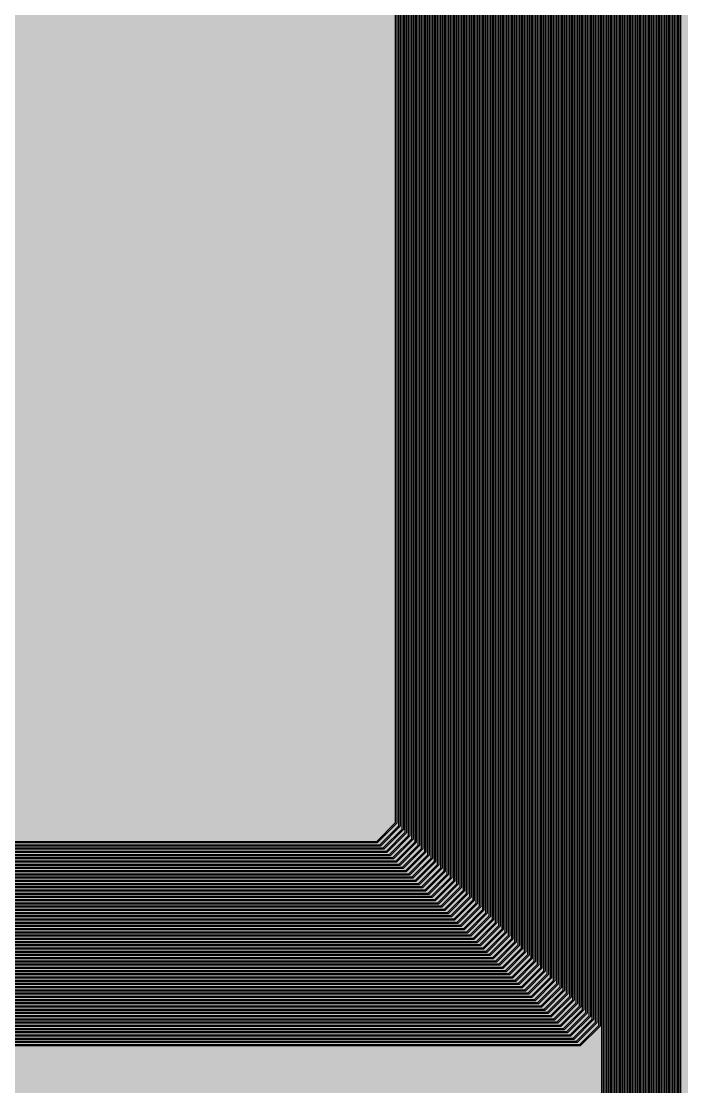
# Model space of a CAD drawing. Header units: metres. Extents: x -7220 to 10980, y -29667 to 1833.
# Drawn here: x 341 to 1366, y -22472 to -20819 of the extents above; entities that cross this region are included whole.
import ezdxf

# ---------------------------------------------------------------- set-up
doc = ezdxf.new("R2010")
doc.units = ezdxf.units.M
doc.layers.add('Metal1', color=4, linetype='CONTINUOUS')
doc.layers.add('Polyimide', color=7, linetype='CONTINUOUS')

msp = doc.modelspace()

# ---------------------------------------------------------------- hatches: boundary and pattern name
at = {"layer": 'Polyimide'}
msp.add_hatch(color=7, dxfattribs=at).paths.add_polyline_path([(4099.4, -13861.6), (4142.6, -14152.8), (4214.2, -14438.4), (4313.4, -14715.5), (4439.2, -14981.7), (4590.6, -15234.2), (4766, -15470.7), (4963.7, -15688.8), (5181.8, -15886.5), (5418.3, -16061.9), (5670.8, -16213.3), (5936.9, -16339.1), (6214.1, -16438.3), (6499.7, -16509.9), (6790.9, -16553.1), (7085, -16567.5), (9980.4, -16567.5), (10058.8, -16571.4), (10136.4, -16582.9), (10212.6, -16601.9), (10286.5, -16628.4), (10357.5, -16662), (10424.8, -16702.3), (10487.9, -16749.1), (10546.1, -16801.8), (10598.8, -16860), (10645.6, -16923), (10685.9, -16990.4), (10719.5, -17061.4), (10745.9, -17135.3), (10765, -17211.4), (10776.5, -17289.1), (10780.4, -17367.5), (10780.4, -21957.3), (10741.6, -22012.9), (10706, -22070.6), (10673.6, -22130.1), (10644.5, -22191.4), (10618.9, -22254.2), (10596.8, -22318.2), (10578.3, -22383.5), (10563.4, -22449.6), (10552.2, -22516.5), (10544.7, -22583.8), (10541, -22651.5), (10541, -22719.3), (10544.7, -22787), (10552.2, -22854.4), (10563.4, -22921.2), (10578.3, -22987.4), (10596.8, -23052.6), (10618.9, -23116.7), (10644.5, -23179.5), (10673.6, -23240.7), (10706, -23300.3), (10741.6, -23357.9), (10780.4, -23413.5), (10780.4, -28667.5), (10776.5, -28745.9), (10765, -28823.6), (10745.9, -28899.7), (10719.5, -28973.6), (10685.9, -29044.6), (10645.6, -29112), (10598.8, -29175), (10546.1, -29233.2), (10487.9, -29285.9), (10424.8, -29332.7), (10357.5, -29373), (10286.5, -29406.6), (10212.6, -29433.1), (10136.4, -29452.1), (10058.8, -29463.6), (9980.4, -29467.5), (-6219.6, -29467.5), (-6298, -29463.6), (-6375.7, -29452.1), (-6451.9, -29433.1), (-6525.8, -29406.6), (-6596.7, -29373), (-6664.1, -29332.7), (-6727.1, -29285.9), (-6785.3, -29233.2), (-6838, -29175), (-6884.8, -29112), (-6925.2, -29044.6), (-6958.7, -28973.6), (-6985.2, -28899.7), (-7004.3, -28823.6), (-7015.8, -28745.9), (-7019.6, -28667.5), (-7019.6, -23426.3), (-6979.4, -23370.1), (-6942.3, -23311.6), (-6908.7, -23251.2), (-6878.5, -23189), (-6851.8, -23125.1), (-6828.8, -23059.9), (-6809.5, -22993.4), (-6794, -22926), (-6782.4, -22857.8), (-6774.6, -22789.1), (-6770.7, -22720), (-6770.7, -22650.8), (-6774.6, -22581.8), (-6782.4, -22513), (-6794, -22444.8), (-6809.5, -22377.4), (-6828.8, -22311), (-6851.8, -22245.7), (-6878.5, -22181.9), (-6908.7, -22119.7), (-6942.3, -22059.2), (-6979.4, -22000.8), (-7019.6, -21944.5), (-7019.6, -17367.5), (-7015.8, -17289.1), (-7004.3, -17211.4), (-6985.2, -17135.3), (-6958.7, -17061.4), (-6925.2, -16990.4), (-6884.8, -16923), (-6838, -16860), (-6785.3, -16801.8), (-6727.1, -16749.1), (-6664.1, -16702.3), (-6596.7, -16662), (-6525.8, -16628.4), (-6451.9, -16601.9), (-6375.7, -16582.9), (-6298, -16571.4), (-6219.6, -16567.5), (-3314, -16567.5), (-3019.9, -16553.1), (-2728.7, -16509.9), (-2443.1, -16438.3), (-2165.9, -16339.1), (-1899.8, -16213.3), (-1647.3, -16061.9), (-1410.8, -15886.5), (-1192.7, -15688.8), (-995, -15470.7), (-819.6, -15234.2), (-668.2, -14981.7), (-542.4, -14715.5), (-443.2, -14438.4), (-371.6, -14152.8), (-328.4, -13861.6), (-314, -13567.5), (-314, -13373.5), (-317.5, -13328.1), (-327.7, -13283.8), (-344.6, -13241.5), (-367.6, -13202.3), (-396.4, -13167), (-430.1, -13136.5), (-468, -13111.4), (-509.3, -13092.3), (-509.3, -13092.3), (-578.2, -13061.3), (-642.2, -13021.2), (-700.3, -12973), (-751.3, -12917.3), (-794.4, -12855.3), (-828.7, -12788.1), (-853.7, -12716.8), (-868.9, -12642.8), (-874, -12567.5), (-868.9, -12492.2), (-853.7, -12418.2), (-828.7, -12346.9), (-794.4, -12279.7), (-751.3, -12217.7), (-700.3, -12162), (-642.2, -12113.8), (-578.2, -12073.7), (-509.3, -12042.7), (-509.3, -12042.7), (-468, -12023.6), (-430.1, -11998.5), (-396.4, -11968), (-367.6, -11932.7), (-344.6, -11893.5), (-327.7, -11851.2), (-317.5, -11806.9), (-314, -11761.5), (-314, -11074.3), (-317.5, -11028.9), (-327.7, -10984.6), (-344.6, -10942.4), (-367.6, -10903.1), (-396.4, -10867.8), (-430.1, -10837.3), (-468, -10812.2), (-509.3, -10793.2), (-509.3, -10793.2), (-578.2, -10762.1), (-642.2, -10722.1), (-700.3, -10673.8), (-751.3, -10618.1), (-794.4, -10556.1), (-828.7, -10488.9), (-853.7, -10417.6), (-868.9, -10343.7), (-874, -10268.3), (-868.9, -10193), (-853.7, -10119), (-828.7, -10047.8), (-794.4, -9980.5), (-751.3, -9918.5), (-700.3, -9862.9), (-642.2, -9814.6), (-578.2, -9774.6), (-509.3, -9743.5), (-509.3, -9743.5), (-468, -9724.5), (-430.1, -9699.4), (-396.4, -9668.8), (-367.6, -9633.5), (-344.6, -9594.3), (-327.7, -9552), (-317.5, -9507.7), (-314, -9462.4), (-314, -8775.1), (-317.5, -8729.8), (-327.7, -8685.5), (-344.6, -8643.2), (-367.6, -8604), (-396.4, -8568.7), (-430.1, -8538.1), (-468, -8513), (-509.3, -8494), (-509.3, -8494), (-578.2, -8462.9), (-642.2, -8422.9), (-700.3, -8374.6), (-751.3, -8319), (-794.4, -8257), (-828.7, -8189.7), (-853.7, -8118.5), (-868.9, -8044.5), (-874, -7969.2), (-868.9, -7893.8), (-853.7, -7819.9), (-828.7, -7748.6), (-794.4, -7681.4), (-751.3, -7619.4), (-700.3, -7563.7), (-642.2, -7515.4), (-578.2, -7475.4), (-509.3, -7444.3), (-509.3, -7444.3), (-468, -7425.3), (-430.1, -7400.2), (-396.4, -7369.7), (-367.6, -7334.4), (-344.6, -7295.1), (-327.7, -7252.9), (-317.5, -7208.6), (-314, -7163.2), (-314, -6476), (-317.5, -6430.6), (-327.7, -6386.3), (-344.6, -6344), (-367.6, -6304.8), (-396.4, -6269.5), (-430.1, -6239), (-468, -6213.9), (-509.3, -6194.8), (-509.3, -6194.8), (-578.2, -6163.8), (-642.2, -6123.7), (-700.3, -6075.5), (-751.3, -6019.8), (-794.4, -5957.8), (-828.7, -5890.6), (-853.7, -5819.3), (-868.9, -5745.3), (-874, -5670), (-868.9, -5594.7), (-853.7, -5520.7), (-828.7, -5449.4), (-794.4, -5382.2), (-751.3, -5320.2), (-700.3, -5264.5), (-642.2, -5216.3), (-578.2, -5176.2), (-509.3, -5145.2), (-509.3, -5145.2), (-468, -5126.1), (-430.1, -5101), (-396.4, -5070.5), (-367.6, -5035.2), (-344.6, -4996), (-327.7, -4953.7), (-317.5, -4909.4), (-314, -4864), (-314, 380), (-314, 1532.5), (-269, 1532.5), (-268.8, 1525.6), (-268.1, 1518.8), (-267, 1512), (-265.4, 1505.3), (-263.4, 1498.7), (-261, 1492.3), (-258.2, 1486.1), (-254.9, 1480), (-251.3, 1474.2), (-247.3, 1468.6), (-242.9, 1463.3), (-238.2, 1458.3), (-233.2, 1453.6), (-227.9, 1449.2), (-222.3, 1445.2), (-216.5, 1441.6), (-210.4, 1438.3), (-204.2, 1435.5), (-197.8, 1433.1), (-191.2, 1431.1), (-184.5, 1429.5), (-177.7, 1428.4), (-170.9, 1427.7), (-164, 1427.5), (-157.1, 1427.7), (-150.3, 1428.4), (-143.5, 1429.5), (-136.8, 1431.1), (-130.2, 1433.1), (-123.8, 1435.5), (-117.6, 1438.3), (-111.5, 1441.6), (-105.7, 1445.2), (-100.1, 1449.2), (-94.8, 1453.6), (-89.8, 1458.3), (-85.1, 1463.3), (-80.7, 1468.6), (-76.7, 1474.2), (-73.1, 1480), (-69.8, 1486.1), (-67, 1492.3), (-64.6, 1498.7), (-62.6, 1505.3), (-61, 1512), (-59.9, 1518.8), (-59.2, 1525.6), (-59, 1532.5), (1786, 1532.5), (3835, 1532.5), (3835.2, 1539), (3835.9, 1545.6), (3836.9, 1552), (3838.4, 1558.4), (3840.3, 1564.6), (3842.6, 1570.8), (3845.3, 1576.7), (3848.4, 1582.5), (3851.9, 1588.1), (3855.7, 1593.4), (3859.8, 1598.4), (3864.3, 1603.2), (3869.1, 1607.7), (3874.1, 1611.8), (3879.4, 1615.6), (3885, 1619.1), (3890.8, 1622.2), (3896.7, 1624.9), (3902.9, 1627.2), (3909.1, 1629.1), (3915.5, 1630.6), (3921.9, 1631.6), (3928.5, 1632.3), (3935, 1632.5), (3941.5, 1632.3), (3948.1, 1631.6), (3954.5, 1630.6), (3960.9, 1629.1), (3967.1, 1627.2), (3973.3, 1624.9), (3979.2, 1622.2), (3985, 1619.1), (3990.6, 1615.6), (3995.9, 1611.8), (4000.9, 1607.7), (4005.7, 1603.2), (4010.2, 1598.4), (4014.3, 1593.4), (4018.1, 1588.1), (4021.6, 1582.5), (4024.7, 1576.7), (4027.4, 1570.8), (4029.7, 1564.6), (4031.6, 1558.4), (4033.1, 1552), (4034.1, 1545.6), (4034.8, 1539), (4035, 1532.5), (4085, 1532.5), (4085, 380), (4085, 330), (4085, -4864), (4088.5, -4909.4), (4098.7, -4953.7), (4115.6, -4996), (4138.6, -5035.2), (4167.4, -5070.5), (4201.1, -5101), (4239, -5126.1), (4280.3, -5145.2), (4280.3, -5145.2), (4349.2, -5176.2), (4413.2, -5216.3), (4471.3, -5264.5), (4522.3, -5320.2), (4565.4, -5382.2), (4599.7, -5449.4), (4624.7, -5520.7), (4639.9, -5594.7), (4645, -5670), (4639.9, -5745.3), (4624.7, -5819.3), (4599.7, -5890.6), (4565.4, -5957.8), (4522.3, -6019.8), (4471.3, -6075.5), (4413.2, -6123.7), (4349.2, -6163.8), (4280.3, -6194.8), (4239, -6213.9), (4201.1, -6239), (4167.4, -6269.5), (4138.6, -6304.8), (4115.6, -6344), (4098.7, -6386.3), (4088.5, -6430.6), (4085, -6476), (4085, -13567.5), (4099.4, -13861.6)])

# ---------------------------------------------------------------- linework, layer by layer
at = {"layer": 'Metal1'}
for points in [[(1238.9, -18191.7), (1238.9, -22377.9), (1208.3, -22408.5), (-6017.5, -22408.5), (-6048.1, -22377.9), (-6048.1, -19796.6), (-6017.5, -19766), (21.9, -19766), (69.5, -19789.8), (128.8, -19884.6), (206.2, -20035.7), (179.5, -20049.3), (102.1, -19898.3), (61.2, -19797.5), (21.4, -19768), (-6016.7, -19768), (-6046.1, -19797.4), (-6046.1, -22377.1), (-6016.7, -22406.5), (1207.5, -22406.5), (1236.9, -22377.1), (1236.9, -18191.7)], [(1233.9, -18191.7), (1233.9, -22372.9), (1203.3, -22403.5), (-6012.5, -22403.5), (-6043.1, -22372.9), (-6043.1, -19801.6), (-6012.5, -19771), (-11.7, -19771), (21.8, -19800.4), (32.9, -19964.2), (32.9, -20782.5), (2.9, -20782.5), (2.9, -19964.2), (14, -19803.6), (-12.5, -19773), (-6011.7, -19773), (-6041.1, -19802.4), (-6041.1, -22372.1), (-6011.7, -22401.5), (1202.5, -22401.5), (1231.9, -22372.1), (1231.9, -18191.7)], [(1228.9, -18191.7), (1228.9, -22367.9), (1198.3, -22398.5), (-6007.5, -22398.5), (-6038.1, -22367.9), (-6038.1, -19806.6), (-6007.5, -19776), (-328.1, -19776), (-279.9, -19799.4), (-223.6, -19885.6), (-143.9, -20035.5), (-170.4, -20049.5), (-250.1, -19899.7), (-288.6, -19807.6), (-328.6, -19778), (-6006.7, -19778), (-6036.1, -19807.4), (-6036.1, -22367.1), (-6006.7, -22396.5), (1197.5, -22396.5), (1226.9, -22367.1), (1226.9, -18191.7)], [(1223.9, -18191.7), (1223.9, -22362.9), (1193.3, -22393.5), (-6002.5, -22393.5), (-6033.1, -22362.9), (-6033.1, -19811.6), (-6002.5, -19781), (-361.7, -19781), (-328.2, -19810.4), (-317.1, -19972.2), (-317.1, -20782.5), (-347.1, -20782.5), (-347.1, -19972.2), (-336.1, -19813.6), (-362.5, -19783), (-6001.7, -19783), (-6031.1, -19812.4), (-6031.1, -22362.1), (-6001.7, -22391.5), (1192.5, -22391.5), (1221.9, -22362.1), (1221.9, -18191.7)], [(1218.9, -18191.7), (1218.9, -22357.9), (1188.3, -22388.5), (-5997.5, -22388.5), (-6028.1, -22357.9), (-6028.1, -19816.6), (-5997.5, -19786), (-678.1, -19786), (-629.3, -19808.9), (-576.1, -19886.7), (-494, -20035.2), (-520.3, -20049.8), (-602.3, -19901.2), (-638.3, -19817.6), (-678.6, -19788), (-5996.7, -19788), (-6026.1, -19817.4), (-6026.1, -22357.1), (-5996.7, -22386.5), (1187.5, -22386.5), (1216.9, -22357.1), (1216.9, -18191.7)], [(1213.9, -18191.7), (1213.9, -22352.9), (1183.3, -22383.5), (-5992.5, -22383.5), (-6023.1, -22352.9), (-6023.1, -19821.6), (-5992.5, -19791), (-711.7, -19791), (-678.2, -19820.4), (-667.1, -19980.2), (-667.1, -20782.5), (-697.1, -20782.5), (-697.1, -19980.2), (-686.1, -19823.6), (-712.5, -19793), (-5991.7, -19793), (-6021.1, -19822.4), (-6021.1, -22352.1), (-5991.7, -22381.5), (1182.5, -22381.5), (1211.9, -22352.1), (1211.9, -18191.7)], [(1208.9, -18191.7), (1208.9, -22347.9), (1178.3, -22378.5), (-5987.5, -22378.5), (-6018.1, -22347.9), (-6018.1, -19826.6), (-5987.5, -19796), (-1028.1, -19796), (-978.7, -19818.3), (-928.7, -19887.9), (-844.1, -20035), (-870.1, -20050), (-954.7, -19902.9), (-988, -19827.7), (-1028.6, -19798), (-5986.7, -19798), (-6016.1, -19827.4), (-6016.1, -22347.1), (-5986.7, -22376.5), (1177.5, -22376.5), (1206.9, -22347.1), (1206.9, -18191.7)], [(1203.9, -18191.7), (1203.9, -22342.9), (1173.3, -22373.5), (-5982.5, -22373.5), (-6013.1, -22342.9), (-6013.1, -19831.6), (-5982.5, -19801), (-1061.7, -19801), (-1028.1, -19830.3), (-1017.1, -19988.2), (-1017.1, -20782.5), (-1047.1, -20782.5), (-1047.1, -19988.2), (-1036.1, -19833.7), (-1062.5, -19803), (-5981.7, -19803), (-6011.1, -19832.4), (-6011.1, -22342.1), (-5981.7, -22371.5), (1172.5, -22371.5), (1201.9, -22342.1), (1201.9, -18191.7)], [(1198.9, -18191.7), (1198.9, -22337.9), (1168.3, -22368.5), (-5977.5, -22368.5), (-6008.1, -22337.9), (-6008.1, -19836.6), (-5977.5, -19806), (-1378.1, -19806), (-1328, -19827.7), (-1281.5, -19889.2), (-1194.3, -20034.8), (-1220, -20050.2), (-1307.3, -19904.7), (-1337.8, -19837.7), (-1378.6, -19808), (-5976.7, -19808), (-6006.1, -19837.4), (-6006.1, -22337.1), (-5976.7, -22366.5), (1167.5, -22366.5), (1196.9, -22337.1), (1196.9, -18191.7)], [(1193.9, -18191.7), (1193.9, -22332.9), (1163.3, -22363.5), (-5972.5, -22363.5), (-6003.1, -22332.9), (-6003.1, -19841.6), (-5972.5, -19811), (-1411.7, -19811), (-1378.1, -19840.3), (-1367.1, -19996.2), (-1367.1, -20782.5), (-1397.1, -20782.5), (-1397.1, -19996.2), (-1386.1, -19843.7), (-1412.5, -19813), (-5971.7, -19813), (-6001.1, -19842.4), (-6001.1, -22332.1), (-5971.7, -22361.5), (1162.5, -22361.5), (1191.9, -22332.1), (1191.9, -18191.7)], [(1188.9, -18191.7), (1188.9, -22327.9), (1158.3, -22358.5), (-5967.5, -22358.5), (-5998.1, -22327.9), (-5998.1, -19846.6), (-5967.5, -19816), (-1728.1, -19816), (-1677.3, -19837), (-1634.5, -19890.7), (-1544.4, -20034.5), (-1569.8, -20050.5), (-1659.9, -19906.6), (-1687.5, -19847.8), (-1728.6, -19818), (-5966.7, -19818), (-5996.1, -19847.4), (-5996.1, -22327.1), (-5966.7, -22356.5), (1157.5, -22356.5), (1186.9, -22327.1), (1186.9, -18191.7)], [(1183.9, -18191.7), (1183.9, -22322.9), (1153.3, -22353.5), (-5962.5, -22353.5), (-5993.1, -22322.9), (-5993.1, -19851.6), (-5962.5, -19821), (-1761.7, -19821), (-1728.1, -19850.3), (-1717.1, -20004.2), (-1717.1, -20782.5), (-1747.1, -20782.5), (-1747.1, -20004.2), (-1736.2, -19853.7), (-1762.5, -19823), (-5961.7, -19823), (-5991.1, -19852.4), (-5991.1, -22322.1), (-5961.7, -22351.5), (1152.5, -22351.5), (1181.9, -22322.1), (1181.9, -18191.7)], [(1178.9, -18191.7), (1178.9, -22317.9), (1148.3, -22348.5), (-5957.5, -22348.5), (-5988.1, -22317.9), (-5988.1, -19856.6), (-5957.5, -19826), (-2078.1, -19826), (-2026.5, -19846.3), (-1987.6, -19892.3), (-1894.6, -20034.3), (-1919.7, -20050.7), (-2012.7, -19908.8), (-2037.3, -19857.9), (-2078.6, -19828), (-5956.7, -19828), (-5986.1, -19857.4), (-5986.1, -22317.1), (-5956.7, -22346.5), (1147.5, -22346.5), (1176.9, -22317.1), (1176.9, -18191.7)], [(1173.9, -18191.7), (1173.9, -22312.9), (1143.3, -22343.5), (-5952.5, -22343.5), (-5983.1, -22312.9), (-5983.1, -19861.6), (-5952.5, -19831), (-2111.7, -19831), (-2078, -19860.3), (-2067.1, -20012.2), (-2067.1, -20782.5), (-2097.1, -20782.5), (-2097.1, -20012.2), (-2086.2, -19863.7), (-2112.5, -19833), (-5951.7, -19833), (-5981.1, -19862.4), (-5981.1, -22312.1), (-5951.7, -22341.5), (1142.5, -22341.5), (1171.9, -22312.1), (1171.9, -18191.7)], [(1168.9, -18191.7), (1168.9, -22307.9), (1138.3, -22338.5), (-5947.5, -22338.5), (-5978.1, -22307.9), (-5978.1, -19866.6), (-5947.5, -19836), (-2428.1, -19836), (-2375.7, -19855.4), (-2340.9, -19894.1), (-2244.8, -20034), (-2269.5, -20051), (-2365.6, -19911.1), (-2387, -19868.1), (-2428.6, -19838), (-5946.7, -19838), (-5976.1, -19867.4), (-5976.1, -22307.1), (-5946.7, -22336.5), (1137.5, -22336.5), (1166.9, -22307.1), (1166.9, -18191.7)], [(1163.9, -18191.7), (1163.9, -22302.9), (1133.3, -22333.5), (-5942.5, -22333.5), (-5973.1, -22302.9), (-5973.1, -19871.6), (-5942.5, -19841), (-2461.7, -19841), (-2428, -19870.3), (-2417.1, -20020.2), (-2417.1, -20782.5), (-2447.1, -20782.5), (-2447.1, -20020.2), (-2436.2, -19873.7), (-2462.5, -19843), (-5941.7, -19843), (-5971.1, -19872.4), (-5971.1, -22302.1), (-5941.7, -22331.5), (1132.5, -22331.5), (1161.9, -22302.1), (1161.9, -18191.7)], [(1158.9, -18191.7), (1158.9, -22297.9), (1128.3, -22328.5), (-5937.5, -22328.5), (-5968.1, -22297.9), (-5968.1, -19876.6), (-5937.5, -19846), (-2778.1, -19846), (-2724.8, -19864.4), (-2694.3, -19896.1), (-2595, -20033.7), (-2619.3, -20051.3), (-2718.7, -19913.7), (-2736.7, -19878.3), (-2778.6, -19848), (-5936.7, -19848), (-5966.1, -19877.4), (-5966.1, -22297.1), (-5936.7, -22326.5), (1127.5, -22326.5), (1156.9, -22297.1), (1156.9, -18191.7)], [(1153.9, -18191.7), (1153.9, -22292.9), (1123.3, -22323.5), (-5932.5, -22323.5), (-5963.1, -22292.9), (-5963.1, -19881.6), (-5932.5, -19851), (-2811.7, -19851), (-2778, -19880.3), (-2767.1, -20028.2), (-2767.1, -20782.5), (-2797.1, -20782.5), (-2797.1, -20028.2), (-2786.3, -19883.7), (-2812.5, -19853), (-5931.7, -19853), (-5961.1, -19882.4), (-5961.1, -22292.1), (-5931.7, -22321.5), (1122.5, -22321.5), (1151.9, -22292.1), (1151.9, -18191.7)], [(1148.9, -18191.7), (1148.9, -22287.9), (1118.3, -22318.5), (-5927.5, -22318.5), (-5958.1, -22287.9), (-5958.1, -19886.6), (-5927.5, -19856), (-3128.1, -19856), (-3073.9, -19873.2), (-3048, -19898.4), (-2945.2, -20033.4), (-2969.1, -20051.6), (-3071.9, -19916.6), (-3086.5, -19888.5), (-3128.6, -19858), (-5926.7, -19858), (-5956.1, -19887.4), (-5956.1, -22287.1), (-5926.7, -22316.5), (1117.5, -22316.5), (1146.9, -22287.1), (1146.9, -18191.7)], [(1143.9, -18191.7), (1143.9, -22282.9), (1113.3, -22313.5), (-5922.5, -22313.5), (-5953.1, -22282.9), (-5953.1, -19891.6), (-5922.5, -19861), (-3161.7, -19861), (-3127.9, -19890.3), (-3117.1, -20036.2), (-3117.1, -20782.5), (-3147.1, -20782.5), (-3147.1, -20036.2), (-3136.3, -19893.7), (-3162.5, -19863), (-5921.7, -19863), (-5951.1, -19892.4), (-5951.1, -22282.1), (-5921.7, -22311.5), (1112.5, -22311.5), (1141.9, -22282.1), (1141.9, -18191.7)], [(1138.9, -18191.7), (1138.9, -22277.9), (1108.3, -22308.5), (-5917.5, -22308.5), (-5948.1, -22277.9), (-5948.1, -19896.6), (-5917.5, -19866), (-3512.4, -19866), (-3456.6, -19881), (-3416.5, -19911.9), (-3296.5, -20031.9), (-3317.7, -20053.1), (-3437.7, -19933.1), (-3466.2, -19895.4), (-3512.8, -19868), (-5916.7, -19868), (-5946.1, -19897.4), (-5946.1, -22277.1), (-5916.7, -22306.5), (1107.5, -22306.5), (1136.9, -22277.1), (1136.9, -18191.7)], [(1133.9, -18191.7), (1133.9, -22272.9), (1103.3, -22303.5), (-5912.5, -22303.5), (-5943.1, -22272.9), (-5943.1, -19901.6), (-5912.5, -19871), (-3511.7, -19871), (-3477.9, -19900.3), (-3467.1, -20044.2), (-3467.1, -20782.5), (-3497.1, -20782.5), (-3497.1, -20044.2), (-3486.3, -19903.7), (-3512.5, -19873), (-5911.7, -19873), (-5941.1, -19902.4), (-5941.1, -22272.1), (-5911.7, -22301.5), (1102.5, -22301.5), (1131.9, -22272.1), (1131.9, -18191.7)], [(1128.9, -18191.7), (1128.9, -22267.9), (1098.3, -22298.5), (-5907.5, -22298.5), (-5938.1, -22267.9), (-5938.1, -19906.6), (-5907.5, -19876), (-3852.4, -19876), (-3795.9, -19890), (-3766.5, -19911.9), (-3646.5, -20031.9), (-3667.7, -20053.1), (-3787.7, -19933.1), (-3806.9, -19906.4), (-3852.8, -19878), (-5906.7, -19878), (-5936.1, -19907.4), (-5936.1, -22267.1), (-5906.7, -22296.5), (1097.5, -22296.5), (1126.9, -22267.1), (1126.9, -18191.7)], [(1123.9, -18191.7), (1123.9, -22262.9), (1093.3, -22293.5), (-5902.5, -22293.5), (-5933.1, -22262.9), (-5933.1, -19911.6), (-5902.5, -19881), (-3861.7, -19881), (-3827.9, -19910.2), (-3817.1, -20052.2), (-3817.1, -20782.5), (-3847.1, -20782.5), (-3847.1, -20052.2), (-3836.4, -19913.8), (-3862.5, -19883), (-5901.7, -19883), (-5931.1, -19912.4), (-5931.1, -22262.1), (-5901.7, -22291.5), (1092.5, -22291.5), (1121.9, -22262.1), (1121.9, -18191.7)], [(1118.9, -18191.7), (1118.9, -22257.9), (1088.3, -22288.5), (-5897.5, -22288.5), (-5928.1, -22257.9), (-5928.1, -19916.6), (-5897.5, -19886), (-4192.4, -19886), (-4135, -19898.7), (-4116.5, -19911.9), (-3996.5, -20031.9), (-4017.7, -20053.1), (-4137.7, -19933.1), (-4147.8, -19917.8), (-4192.8, -19888), (-5896.7, -19888), (-5926.1, -19917.4), (-5926.1, -22257.1), (-5896.7, -22286.5), (1087.5, -22286.5), (1116.9, -22257.1), (1116.9, -18191.7)], [(1113.9, -18191.7), (1113.9, -22252.9), (1083.3, -22283.5), (-5892.5, -22283.5), (-5923.1, -22252.9), (-5923.1, -19921.6), (-5892.5, -19891), (-4211.7, -19891), (-4177.8, -19920.2), (-4167.1, -20060.2), (-4167.1, -20782.5), (-4197.1, -20782.5), (-4197.1, -20060.2), (-4186.4, -19923.8), (-4212.5, -19893), (-5891.7, -19893), (-5921.1, -19922.4), (-5921.1, -22252.1), (-5891.7, -22281.5), (1082.5, -22281.5), (1111.9, -22252.1), (1111.9, -18191.7)], [(1108.9, -18191.7), (1108.9, -22247.9), (1078.3, -22278.5), (-5887.5, -22278.5), (-5918.1, -22247.9), (-5918.1, -19926.6), (-5887.5, -19896), (-4532.4, -19896), (-4473.7, -19906.7), (-4466.5, -19911.9), (-4346.5, -20031.9), (-4367.7, -20053.1), (-4487.7, -19933.1), (-4489.1, -19929.8), (-4532.8, -19898), (-5886.7, -19898), (-5916.1, -19927.4), (-5916.1, -22247.1), (-5886.7, -22276.5), (1077.5, -22276.5), (1106.9, -22247.1), (1106.9, -18191.7)], [(1103.9, -18191.7), (1103.9, -22242.9), (1073.3, -22273.5), (-5882.5, -22273.5), (-5913.1, -22242.9), (-5913.1, -19931.6), (-5882.5, -19901), (-4561.7, -19901), (-4527.8, -19930.2), (-4517.1, -20068.2), (-4517.1, -20782.5), (-4547.1, -20782.5), (-4547.1, -20068.2), (-4536.5, -19933.8), (-4562.5, -19903), (-5881.7, -19903), (-5911.1, -19932.4), (-5911.1, -22242.1), (-5881.7, -22271.5), (1072.5, -22271.5), (1101.9, -22242.1), (1101.9, -18191.7)], [(1098.9, -18191.7), (1098.9, -22237.9), (1068.3, -22268.5), (-5877.5, -22268.5), (-5908.1, -22237.9), (-5908.1, -19936.6), (-5877.5, -19906), (-4872.4, -19906), (-4812.9, -19915.5), (-4696.5, -20031.9), (-4717.7, -20053.1), (-4829.9, -19940.9), (-4872.8, -19908), (-5876.7, -19908), (-5906.1, -19937.4), (-5906.1, -22237.1), (-5876.7, -22266.5), (1067.5, -22266.5), (1096.9, -22237.1), (1096.9, -18191.7)], [(1093.9, -18191.7), (1093.9, -22232.9), (1063.3, -22263.5), (-5872.5, -22263.5), (-5903.1, -22232.9), (-5903.1, -19941.6), (-5872.5, -19911), (-4911.7, -19911), (-4877.8, -19940.2), (-4867.1, -20076.2), (-4867.1, -20782.5), (-4897.1, -20782.5), (-4897.1, -20076.2), (-4886.5, -19943.8), (-4912.5, -19913), (-5871.7, -19913), (-5901.1, -19942.4), (-5901.1, -22232.1), (-5871.7, -22261.5), (1062.5, -22261.5), (1091.9, -22232.1), (1091.9, -18191.7)], [(1088.9, -18191.7), (1088.9, -22227.9), (1058.3, -22258.5), (-5867.5, -22258.5), (-5898.1, -22227.9), (-5898.1, -19946.6), (-5867.5, -19916), (-5212.4, -19916), (-5152.9, -19925.5), (-5046.5, -20031.9), (-5067.7, -20053.1), (-5169.9, -19950.9), (-5212.8, -19918), (-5866.7, -19918), (-5896.1, -19947.4), (-5896.1, -22227.1), (-5866.7, -22256.5), (1057.5, -22256.5), (1086.9, -22227.1), (1086.9, -18191.7)], [(1083.9, -18191.7), (1083.9, -22222.9), (1053.3, -22253.5), (-5862.5, -22253.5), (-5893.1, -22222.9), (-5893.1, -19951.6), (-5862.5, -19921), (-5261.7, -19921), (-5227.7, -19950.2), (-5217.1, -20084.2), (-5217.1, -20782.5), (-5247.1, -20782.5), (-5247.1, -20084.2), (-5236.5, -19953.8), (-5262.5, -19923), (-5861.7, -19923), (-5891.1, -19952.4), (-5891.1, -22222.1), (-5861.7, -22251.5), (1052.5, -22251.5), (1081.9, -22222.1), (1081.9, -18191.7)], [(1078.9, -18191.7), (1078.9, -22217.9), (1048.3, -22248.5), (-5857.5, -22248.5), (-5888.1, -22217.9), (-5888.1, -20921.6), (-5857.5, -20891), (163.3, -20891), (199.6, -20919.2), (207.9, -20982.8), (207.9, -21152.5), (177.9, -21152.5), (177.9, -20982.8), (186.1, -20924.8), (162.5, -20893), (-5856.7, -20893), (-5886.1, -20922.4), (-5886.1, -22217.1), (-5856.7, -22246.5), (1047.5, -22246.5), (1076.9, -22217.1), (1076.9, -18191.7)], [(1073.9, -18191.7), (1073.9, -22212.9), (1043.3, -22243.5), (-5852.5, -22243.5), (-5883.1, -22212.9), (-5883.1, -20926.6), (-5852.5, -20896), (-11.7, -20896), (21.8, -20925.4), (32.9, -21086.2), (32.9, -21892.5), (2.9, -21892.5), (2.9, -21086.2), (13.9, -20928.6), (-12.5, -20898), (-5851.7, -20898), (-5881.1, -20927.4), (-5881.1, -22212.1), (-5851.7, -22241.5), (1042.5, -22241.5), (1071.9, -22212.1), (1071.9, -18191.7)], [(1068.9, -18191.7), (1068.9, -22207.9), (1038.3, -22238.5), (-5847.5, -22238.5), (-5878.1, -22207.9), (-5878.1, -20931.6), (-5847.5, -20901), (-328.1, -20901), (-279, -20923.6), (-227.4, -20997.3), (-144.1, -21145.1), (-170.2, -21159.9), (-253.5, -21012), (-288.2, -20932.6), (-328.6, -20903), (-5846.7, -20903), (-5876.1, -20932.4), (-5876.1, -22207.1), (-5846.7, -22236.5), (1037.5, -22236.5), (1066.9, -22207.1), (1066.9, -18191.7)], [(1063.9, -18191.7), (1063.9, -22202.9), (1033.3, -22233.5), (-5842.5, -22233.5), (-5873.1, -22202.9), (-5873.1, -20936.6), (-5842.5, -20906), (-361.7, -20906), (-328.1, -20935.4), (-317.1, -21094.2), (-317.1, -21892.5), (-347.1, -21892.5), (-347.1, -21094.2), (-336.1, -20938.6), (-362.5, -20908), (-5841.7, -20908), (-5871.1, -20937.4), (-5871.1, -22202.1), (-5841.7, -22231.5), (1032.5, -22231.5), (1061.9, -22202.1), (1061.9, -18191.7)], [(1058.9, -18191.7), (1058.9, -22197.9), (1028.3, -22228.5), (-5837.5, -22228.5), (-5868.1, -22197.9), (-5868.1, -20941.6), (-5837.5, -20911), (-678.1, -20911), (-628.4, -20933), (-580.1, -20998.6), (-494.2, -21144.9), (-520.1, -21160.1), (-606, -21013.8), (-637.9, -20942.7), (-678.6, -20913), (-5836.7, -20913), (-5866.1, -20942.4), (-5866.1, -22197.1), (-5836.7, -22226.5), (1027.5, -22226.5), (1056.9, -22197.1), (1056.9, -18191.7)], [(1053.9, -18191.7), (1053.9, -22192.9), (1023.3, -22223.5), (-5832.5, -22223.5), (-5863.1, -22192.9), (-5863.1, -20946.6), (-5832.5, -20916), (-711.7, -20916), (-678.1, -20945.3), (-667.1, -21102.2), (-667.1, -21892.5), (-697.1, -21892.5), (-697.1, -21102.2), (-686.1, -20948.7), (-712.5, -20918), (-5831.7, -20918), (-5861.1, -20947.4), (-5861.1, -22192.1), (-5831.7, -22221.5), (1022.5, -22221.5), (1051.9, -22192.1), (1051.9, -18191.7)], [(1048.9, -18191.7), (1048.9, -22187.9), (1018.3, -22218.5), (-5827.5, -22218.5), (-5858.1, -22187.9), (-5858.1, -20951.6), (-5827.5, -20921), (-1028.1, -20921), (-977.7, -20942.4), (-933, -21000), (-844.3, -21144.7), (-869.9, -21160.3), (-958.6, -21015.6), (-987.7, -20952.8), (-1028.6, -20923), (-5826.7, -20923), (-5856.1, -20952.4), (-5856.1, -22187.1), (-5826.7, -22216.5), (1017.5, -22216.5), (1046.9, -22187.1), (1046.9, -18191.7)], [(1043.9, -18191.7), (1043.9, -22182.9), (1013.3, -22213.5), (-5822.5, -22213.5), (-5853.1, -22182.9), (-5853.1, -20956.6), (-5822.5, -20926), (-1061.7, -20926), (-1028.1, -20955.3), (-1017.1, -21110.2), (-1017.1, -21892.5), (-1047.1, -21892.5), (-1047.1, -21110.2), (-1036.2, -20958.7), (-1062.5, -20928), (-5821.7, -20928), (-5851.1, -20957.4), (-5851.1, -22182.1), (-5821.7, -22211.5), (1012.5, -22211.5), (1041.9, -22182.1), (1041.9, -18191.7)], [(1363.9, -18191.7), (1363.9, -25182.9), (1333.3, -25213.5), (-5822.5, -25213.5), (-5853.1, -25182.9), (-5853.1, -23956.6), (-5822.5, -23926), (-1061.7, -23926), (-1028.1, -23955.3), (-1017.1, -24110.2), (-1017.1, -24892.5), (-1047.1, -24892.5), (-1047.1, -24110.2), (-1036.2, -23958.7), (-1062.5, -23928), (-5821.7, -23928), (-5851.1, -23957.4), (-5851.1, -25182.1), (-5821.7, -25211.5), (1332.5, -25211.5), (1361.9, -25182.1), (1361.9, -18191.7)], [(1038.9, -18191.7), (1038.9, -22177.9), (1008.3, -22208.5), (-5817.5, -22208.5), (-5848.1, -22177.9), (-5848.1, -20961.6), (-5817.5, -20931), (-1378.1, -20931), (-1326.9, -20951.7), (-1286, -21001.5), (-1194.5, -21144.4), (-1219.8, -21160.6), (-1311.3, -21017.7), (-1337.4, -20962.9), (-1378.6, -20933), (-5816.7, -20933), (-5846.1, -20962.4), (-5846.1, -22177.1), (-5816.7, -22206.5), (1007.5, -22206.5), (1036.9, -22177.1), (1036.9, -18191.7)], [(1358.9, -18191.7), (1358.9, -25177.9), (1328.3, -25208.5), (-5817.5, -25208.5), (-5848.1, -25177.9), (-5848.1, -23961.6), (-5817.5, -23931), (-1378.1, -23931), (-1326.9, -23951.7), (-1286, -24001.5), (-1194.5, -24144.4), (-1219.8, -24160.6), (-1311.3, -24017.7), (-1337.4, -23962.9), (-1378.6, -23933), (-5816.7, -23933), (-5846.1, -23962.4), (-5846.1, -25177.1), (-5816.7, -25206.5), (1327.5, -25206.5), (1356.9, -25177.1), (1356.9, -18191.7)], [(1033.9, -18191.7), (1033.9, -22172.9), (1003.3, -22203.5), (-5812.5, -22203.5), (-5843.1, -22172.9), (-5843.1, -20966.6), (-5812.5, -20936), (-1411.7, -20936), (-1378.1, -20965.3), (-1367.1, -21118.2), (-1367.1, -21892.5), (-1397.1, -21892.5), (-1397.1, -21118.2), (-1386.2, -20968.7), (-1412.5, -20938), (-5811.7, -20938), (-5841.1, -20967.4), (-5841.1, -22172.1), (-5811.7, -22201.5), (1002.5, -22201.5), (1031.9, -22172.1), (1031.9, -18191.7)], [(1353.9, -18191.7), (1353.9, -25172.9), (1323.3, -25203.5), (-5812.5, -25203.5), (-5843.1, -25172.9), (-5843.1, -23966.6), (-5812.5, -23936), (-1411.7, -23936), (-1378.1, -23965.3), (-1367.1, -24118.2), (-1367.1, -24892.5), (-1397.1, -24892.5), (-1397.1, -24118.2), (-1386.2, -23968.7), (-1412.5, -23938), (-5811.7, -23938), (-5841.1, -23967.4), (-5841.1, -25172.1), (-5811.7, -25201.5), (1322.5, -25201.5), (1351.9, -25172.1), (1351.9, -18191.7)], [(1028.9, -18191.7), (1028.9, -22167.9), (998.3, -22198.5), (-5807.5, -22198.5), (-5838.1, -22167.9), (-5838.1, -20971.6), (-5807.5, -20941), (-1728.1, -20941), (-1676.1, -20960.8), (-1639.2, -21003.2), (-1544.7, -21144.1), (-1569.6, -21160.9), (-1664.1, -21019.9), (-1687.1, -20973), (-1728.6, -20943), (-5806.7, -20943), (-5836.1, -20972.4), (-5836.1, -22167.1), (-5806.7, -22196.5), (997.5, -22196.5), (1026.9, -22167.1), (1026.9, -18191.7)], [(1348.9, -18191.7), (1348.9, -25167.9), (1318.3, -25198.5), (-5807.5, -25198.5), (-5838.1, -25167.9), (-5838.1, -23971.6), (-5807.5, -23941), (-1728.1, -23941), (-1676.1, -23960.8), (-1639.2, -24003.2), (-1544.7, -24144.1), (-1569.6, -24160.9), (-1664.1, -24019.9), (-1687.1, -23973), (-1728.6, -23943), (-5806.7, -23943), (-5836.1, -23972.4), (-5836.1, -25167.1), (-5806.7, -25196.5), (1317.5, -25196.5), (1346.9, -25167.1), (1346.9, -18191.7)], [(1023.9, -18191.7), (1023.9, -22162.9), (993.3, -22193.5), (-5802.5, -22193.5), (-5833.1, -22162.9), (-5833.1, -20976.6), (-5802.5, -20946), (-1761.7, -20946), (-1728, -20975.3), (-1717.1, -21126.2), (-1717.1, -21892.5), (-1747.1, -21892.5), (-1747.1, -21126.2), (-1736.2, -20978.7), (-1762.5, -20948), (-5801.7, -20948), (-5831.1, -20977.4), (-5831.1, -22162.1), (-5801.7, -22191.5), (992.5, -22191.5), (1021.9, -22162.1), (1021.9, -18191.7)], [(1343.9, -18191.7), (1343.9, -25162.9), (1313.3, -25193.5), (-5802.5, -25193.5), (-5833.1, -25162.9), (-5833.1, -23976.6), (-5802.5, -23946), (-1761.7, -23946), (-1728, -23975.3), (-1717.1, -24126.2), (-1717.1, -24892.5), (-1747.1, -24892.5), (-1747.1, -24126.2), (-1736.2, -23978.7), (-1762.5, -23948), (-5801.7, -23948), (-5831.1, -23977.4), (-5831.1, -25162.1), (-5801.7, -25191.5), (1312.5, -25191.5), (1341.9, -25162.1), (1341.9, -18191.7)], [(1018.9, -18191.7), (1018.9, -22157.9), (988.3, -22188.5), (-5797.5, -22188.5), (-5828.1, -22157.9), (-5828.1, -20981.6), (-5797.5, -20951), (-2078.1, -20951), (-2025.3, -20969.9), (-1992.6, -21005.1), (-1894.9, -21143.9), (-1919.4, -21161.1), (-2017.1, -21022.4), (-2036.9, -20983.2), (-2078.6, -20953), (-5796.7, -20953), (-5826.1, -20982.4), (-5826.1, -22157.1), (-5796.7, -22186.5), (987.5, -22186.5), (1016.9, -22157.1), (1016.9, -18191.7)], [(1338.9, -18191.7), (1338.9, -25157.9), (1308.3, -25188.5), (-5797.5, -25188.5), (-5828.1, -25157.9), (-5828.1, -23981.6), (-5797.5, -23951), (-2078.1, -23951), (-2025.3, -23969.9), (-1992.6, -24005.1), (-1894.9, -24143.9), (-1919.4, -24161.1), (-2017.1, -24022.4), (-2036.9, -23983.2), (-2078.6, -23953), (-5796.7, -23953), (-5826.1, -23982.4), (-5826.1, -25157.1), (-5796.7, -25186.5), (1307.5, -25186.5), (1336.9, -25157.1), (1336.9, -18191.7)], [(1013.9, -18191.7), (1013.9, -22152.9), (983.3, -22183.5), (-5792.5, -22183.5), (-5823.1, -22152.9), (-5823.1, -20986.6), (-5792.5, -20956), (-2111.7, -20956), (-2078, -20985.3), (-2067.1, -21134.2), (-2067.1, -21892.5), (-2097.1, -21892.5), (-2097.1, -21134.2), (-2086.3, -20988.7), (-2112.5, -20958), (-5791.7, -20958), (-5821.1, -20987.4), (-5821.1, -22152.1), (-5791.7, -22181.5), (982.5, -22181.5), (1011.9, -22152.1), (1011.9, -18191.7)], [(1333.9, -18191.7), (1333.9, -25152.9), (1303.3, -25183.5), (-5792.5, -25183.5), (-5823.1, -25152.9), (-5823.1, -23986.6), (-5792.5, -23956), (-2111.7, -23956), (-2078, -23985.3), (-2067.1, -24134.2), (-2067.1, -24892.5), (-2097.1, -24892.5), (-2097.1, -24134.2), (-2086.3, -23988.7), (-2112.5, -23958), (-5791.7, -23958), (-5821.1, -23987.4), (-5821.1, -25152.1), (-5791.7, -25181.5), (1302.5, -25181.5), (1331.9, -25152.1), (1331.9, -18191.7)], [(1008.9, -18191.7), (1008.9, -22147.9), (978.3, -22178.5), (-5787.5, -22178.5), (-5818.1, -22147.9), (-5818.1, -20991.6), (-5787.5, -20961), (-2428.1, -20961), (-2374.4, -20978.8), (-2346.1, -21007.2), (-2245.1, -21143.6), (-2269.2, -21161.4), (-2370.2, -21025.1), (-2386.6, -20993.4), (-2428.6, -20963), (-5786.7, -20963), (-5816.1, -20992.4), (-5816.1, -22147.1), (-5786.7, -22176.5), (977.5, -22176.5), (1006.9, -22147.1), (1006.9, -18191.7)], [(1328.9, -18191.7), (1328.9, -25147.9), (1298.3, -25178.5), (-5787.5, -25178.5), (-5818.1, -25147.9), (-5818.1, -23991.6), (-5787.5, -23961), (-2428.1, -23961), (-2374.4, -23978.8), (-2346.1, -24007.2), (-2245.1, -24143.6), (-2269.2, -24161.4), (-2370.2, -24025.1), (-2386.6, -23993.4), (-2428.6, -23963), (-5786.7, -23963), (-5816.1, -23992.4), (-5816.1, -25147.1), (-5786.7, -25176.5), (1297.5, -25176.5), (1326.9, -25147.1), (1326.9, -18191.7)], [(1003.9, -18191.7), (1003.9, -22142.9), (973.3, -22173.5), (-5782.5, -22173.5), (-5813.1, -22142.9), (-5813.1, -20996.6), (-5782.5, -20966), (-2461.7, -20966), (-2428, -20995.3), (-2417.1, -21142.2), (-2417.1, -21892.5), (-2447.1, -21892.5), (-2447.1, -21142.2), (-2436.3, -20998.7), (-2462.5, -20968), (-5781.7, -20968), (-5811.1, -20997.4), (-5811.1, -22142.1), (-5781.7, -22171.5), (972.5, -22171.5), (1001.9, -22142.1), (1001.9, -18191.7)], [(1323.9, -18191.7), (1323.9, -25142.9), (1293.3, -25173.5), (-5782.5, -25173.5), (-5813.1, -25142.9), (-5813.1, -23996.6), (-5782.5, -23966), (-2461.7, -23966), (-2428, -23995.3), (-2417.1, -24142.2), (-2417.1, -24892.5), (-2447.1, -24892.5), (-2447.1, -24142.2), (-2436.3, -23998.7), (-2462.5, -23968), (-5781.7, -23968), (-5811.1, -23997.4), (-5811.1, -25142.1), (-5781.7, -25171.5), (1292.5, -25171.5), (1321.9, -25142.1), (1321.9, -18191.7)], [(998.9, -18191.7), (998.9, -22137.9), (968.3, -22168.5), (-5777.5, -22168.5), (-5808.1, -22137.9), (-5808.1, -21001.6), (-5777.5, -20971), (-2778.1, -20971), (-2723.4, -20987.6), (-2699.9, -21009.6), (-2595.3, -21143.3), (-2618.9, -21161.7), (-2723.5, -21028.1), (-2736.3, -21003.6), (-2778.6, -20973), (-5776.7, -20973), (-5806.1, -21002.4), (-5806.1, -22137.1), (-5776.7, -22166.5), (967.5, -22166.5), (996.9, -22137.1), (996.9, -18191.7)], [(1318.9, -18191.7), (1318.9, -25137.9), (1288.3, -25168.5), (-5777.5, -25168.5), (-5808.1, -25137.9), (-5808.1, -24001.6), (-5777.5, -23971), (-2778.1, -23971), (-2723.4, -23987.6), (-2699.9, -24009.6), (-2595.3, -24143.3), (-2618.9, -24161.7), (-2723.5, -24028.1), (-2736.3, -24003.6), (-2778.6, -23973), (-5776.7, -23973), (-5806.1, -24002.4), (-5806.1, -25137.1), (-5776.7, -25166.5), (1287.5, -25166.5), (1316.9, -25137.1), (1316.9, -18191.7)], [(993.9, -18191.7), (993.9, -22132.9), (963.3, -22163.5), (-5772.5, -22163.5), (-5803.1, -22132.9), (-5803.1, -21006.6), (-5772.5, -20976), (-2811.7, -20976), (-2777.9, -21005.3), (-2767.1, -21150.2), (-2767.1, -21892.5), (-2797.1, -21892.5), (-2797.1, -21150.2), (-2786.3, -21008.7), (-2812.5, -20978), (-5771.7, -20978), (-5801.1, -21007.4), (-5801.1, -22132.1), (-5771.7, -22161.5), (962.5, -22161.5), (991.9, -22132.1), (991.9, -18191.7)], [(1313.9, -18191.7), (1313.9, -25132.9), (1283.3, -25163.5), (-5772.5, -25163.5), (-5803.1, -25132.9), (-5803.1, -24006.6), (-5772.5, -23976), (-2811.7, -23976), (-2777.9, -24005.3), (-2767.1, -24150.2), (-2767.1, -24892.5), (-2797.1, -24892.5), (-2797.1, -24150.2), (-2786.3, -24008.7), (-2812.5, -23978), (-5771.7, -23978), (-5801.1, -24007.4), (-5801.1, -25132.1), (-5771.7, -25161.5), (1282.5, -25161.5), (1311.9, -25132.1), (1311.9, -18191.7)], [(988.9, -18191.7), (988.9, -22127.9), (958.3, -22158.5), (-5767.5, -22158.5), (-5798.1, -22127.9), (-5798.1, -21011.6), (-5767.5, -20981), (-3157.4, -20981), (-3101.3, -20995.6), (-3066.5, -21021.9), (-2946.5, -21141.9), (-2967.7, -21163.1), (-3087.7, -21043.1), (-3111.5, -21010.9), (-3157.8, -20983), (-5766.7, -20983), (-5796.1, -21012.4), (-5796.1, -22127.1), (-5766.7, -22156.5), (957.5, -22156.5), (986.9, -22127.1), (986.9, -18191.7)], [(1308.9, -18191.7), (1308.9, -25127.9), (1278.3, -25158.5), (-5767.5, -25158.5), (-5798.1, -25127.9), (-5798.1, -24011.6), (-5767.5, -23981), (-3157.4, -23981), (-3101.3, -23995.6), (-3066.5, -24021.9), (-2946.5, -24141.9), (-2967.7, -24163.1), (-3087.7, -24043.1), (-3111.5, -24010.9), (-3157.8, -23983), (-5766.7, -23983), (-5796.1, -24012.4), (-5796.1, -25127.1), (-5766.7, -25156.5), (1277.5, -25156.5), (1306.9, -25127.1), (1306.9, -18191.7)], [(983.9, -18191.7), (983.9, -22122.9), (953.3, -22153.5), (-5762.5, -22153.5), (-5793.1, -22122.9), (-5793.1, -21016.6), (-5762.5, -20986), (-3161.7, -20986), (-3127.9, -21015.2), (-3117.1, -21158.2), (-3117.1, -21892.5), (-3147.1, -21892.5), (-3147.1, -21158.2), (-3136.4, -21018.8), (-3162.5, -20988), (-5761.7, -20988), (-5791.1, -21017.4), (-5791.1, -22122.1), (-5761.7, -22151.5), (952.5, -22151.5), (981.9, -22122.1), (981.9, -18191.7)], [(1303.9, -18191.7), (1303.9, -25122.9), (1273.3, -25153.5), (-5762.5, -25153.5), (-5793.1, -25122.9), (-5793.1, -24016.6), (-5762.5, -23986), (-3161.7, -23986), (-3127.9, -24015.2), (-3117.1, -24158.2), (-3117.1, -24892.5), (-3147.1, -24892.5), (-3147.1, -24158.2), (-3136.4, -24018.8), (-3162.5, -23988), (-5761.7, -23988), (-5791.1, -24017.4), (-5791.1, -25122.1), (-5761.7, -25151.5), (1272.5, -25151.5), (1301.9, -25122.1), (1301.9, -18191.7)], [(978.9, -18191.7), (978.9, -22117.9), (948.3, -22148.5), (-5757.5, -22148.5), (-5788.1, -22117.9), (-5788.1, -21021.6), (-5757.5, -20991), (-3497.4, -20991), (-3440.5, -21004.4), (-3416.5, -21021.9), (-3296.5, -21141.9), (-3317.7, -21163.1), (-3437.7, -21043.1), (-3452.3, -21022), (-3497.8, -20993), (-5756.7, -20993), (-5786.1, -21022.4), (-5786.1, -22117.1), (-5756.7, -22146.5), (947.5, -22146.5), (976.9, -22117.1), (976.9, -18191.7)], [(1298.9, -18191.7), (1298.9, -25117.9), (1268.3, -25148.5), (-5757.5, -25148.5), (-5788.1, -25117.9), (-5788.1, -24021.6), (-5757.5, -23991), (-3497.4, -23991), (-3440.5, -24004.4), (-3416.5, -24021.9), (-3296.5, -24141.9), (-3317.7, -24163.1), (-3437.7, -24043.1), (-3452.3, -24022), (-3497.8, -23993), (-5756.7, -23993), (-5786.1, -24022.4), (-5786.1, -25117.1), (-5756.7, -25146.5), (1267.5, -25146.5), (1296.9, -25117.1), (1296.9, -18191.7)], [(973.9, -18191.7), (973.9, -22112.9), (943.3, -22143.5), (-5752.5, -22143.5), (-5783.1, -22112.9), (-5783.1, -21026.6), (-5752.5, -20996), (-3511.7, -20996), (-3477.9, -21025.2), (-3467.1, -21166.2), (-3467.1, -21892.5), (-3497.1, -21892.5), (-3497.1, -21166.2), (-3486.4, -21028.8), (-3512.5, -20998), (-5751.7, -20998), (-5781.1, -21027.4), (-5781.1, -22112.1), (-5751.7, -22141.5), (942.5, -22141.5), (971.9, -22112.1), (971.9, -18191.7)], [(1293.9, -18191.7), (1293.9, -25112.9), (1263.3, -25143.5), (-5752.5, -25143.5), (-5783.1, -25112.9), (-5783.1, -24026.6), (-5752.5, -23996), (-3511.7, -23996), (-3477.9, -24025.2), (-3467.1, -24166.2), (-3467.1, -24892.5), (-3497.1, -24892.5), (-3497.1, -24166.2), (-3486.4, -24028.8), (-3512.5, -23998), (-5751.7, -23998), (-5781.1, -24027.4), (-5781.1, -25112.1), (-5751.7, -25141.5), (1262.5, -25141.5), (1291.9, -25112.1), (1291.9, -18191.7)], [(968.9, -18191.7), (968.9, -22107.9), (938.3, -22138.5), (-5747.5, -22138.5), (-5778.1, -22107.9), (-5778.1, -21031.6), (-5747.5, -21001), (-3837.4, -21001), (-3779.4, -21012.8), (-3766.5, -21021.9), (-3646.5, -21141.9), (-3667.7, -21163.1), (-3787.7, -21043.1), (-3793.4, -21033.7), (-3837.8, -21003), (-5746.7, -21003), (-5776.1, -21032.4), (-5776.1, -22107.1), (-5746.7, -22136.5), (937.5, -22136.5), (966.9, -22107.1), (966.9, -18191.7)], [(1288.9, -18191.7), (1288.9, -25107.9), (1258.3, -25138.5), (-5747.5, -25138.5), (-5778.1, -25107.9), (-5778.1, -24031.6), (-5747.5, -24001), (-3837.4, -24001), (-3779.4, -24012.8), (-3766.5, -24021.9), (-3646.5, -24141.9), (-3667.7, -24163.1), (-3787.7, -24043.1), (-3793.4, -24033.7), (-3837.8, -24003), (-5746.7, -24003), (-5776.1, -24032.4), (-5776.1, -25107.1), (-5746.7, -25136.5), (1257.5, -25136.5), (1286.9, -25107.1), (1286.9, -18191.7)], [(963.9, -18191.7), (963.9, -22102.9), (933.3, -22133.5), (-5742.5, -22133.5), (-5773.1, -22102.9), (-5773.1, -21036.6), (-5742.5, -21006), (-3861.7, -21006), (-3827.8, -21035.2), (-3817.1, -21174.2), (-3817.1, -21892.5), (-3847.1, -21892.5), (-3847.1, -21174.2), (-3836.4, -21038.8), (-3862.5, -21008), (-5741.7, -21008), (-5771.1, -21037.4), (-5771.1, -22102.1), (-5741.7, -22131.5), (932.5, -22131.5), (961.9, -22102.1), (961.9, -18191.7)], [(1283.9, -18191.7), (1283.9, -25102.9), (1253.3, -25133.5), (-5742.5, -25133.5), (-5773.1, -25102.9), (-5773.1, -24036.6), (-5742.5, -24006), (-3861.7, -24006), (-3827.8, -24035.2), (-3817.1, -24174.2), (-3817.1, -24892.5), (-3847.1, -24892.5), (-3847.1, -24174.2), (-3836.4, -24038.8), (-3862.5, -24008), (-5741.7, -24008), (-5771.1, -24037.4), (-5771.1, -25102.1), (-5741.7, -25131.5), (1252.5, -25131.5), (1281.9, -25102.1), (1281.9, -18191.7)], [(958.9, -18191.7), (958.9, -22097.9), (928.3, -22128.5), (-5737.5, -22128.5), (-5768.1, -22097.9), (-5768.1, -21041.6), (-5737.5, -21011), (-4177.4, -21011), (-4117.9, -21020.5), (-3996.5, -21141.9), (-4017.7, -21163.1), (-4134.9, -21045.9), (-4177.8, -21013), (-5736.7, -21013), (-5766.1, -21042.4), (-5766.1, -22097.1), (-5736.7, -22126.5), (927.5, -22126.5), (956.9, -22097.1), (956.9, -18191.7)], [(1278.9, -18191.7), (1278.9, -25097.9), (1248.3, -25128.5), (-5737.5, -25128.5), (-5768.1, -25097.9), (-5768.1, -24041.6), (-5737.5, -24011), (-4177.4, -24011), (-4117.9, -24020.5), (-3996.5, -24141.9), (-4017.7, -24163.1), (-4134.9, -24045.9), (-4177.8, -24013), (-5736.7, -24013), (-5766.1, -24042.4), (-5766.1, -25097.1), (-5736.7, -25126.5), (1247.5, -25126.5), (1276.9, -25097.1), (1276.9, -18191.7)], [(953.9, -18191.7), (953.9, -22092.9), (923.3, -22123.5), (-5732.5, -22123.5), (-5763.1, -22092.9), (-5763.1, -21046.6), (-5732.5, -21016), (-4211.7, -21016), (-4177.8, -21045.2), (-4167.1, -21182.2), (-4167.1, -21892.5), (-4197.1, -21892.5), (-4197.1, -21182.2), (-4186.5, -21048.8), (-4212.5, -21018), (-5731.7, -21018), (-5761.1, -21047.4), (-5761.1, -22092.1), (-5731.7, -22121.5), (922.5, -22121.5), (951.9, -22092.1), (951.9, -18191.7)], [(1273.9, -18191.7), (1273.9, -25092.9), (1243.3, -25123.5), (-5732.5, -25123.5), (-5763.1, -25092.9), (-5763.1, -24046.6), (-5732.5, -24016), (-4211.7, -24016), (-4177.8, -24045.2), (-4167.1, -24182.2), (-4167.1, -24892.5), (-4197.1, -24892.5), (-4197.1, -24182.2), (-4186.5, -24048.8), (-4212.5, -24018), (-5731.7, -24018), (-5761.1, -24047.4), (-5761.1, -25092.1), (-5731.7, -25121.5), (1242.5, -25121.5), (1271.9, -25092.1), (1271.9, -18191.7)], [(948.9, -18191.7), (948.9, -22087.9), (918.3, -22118.5), (-5727.5, -22118.5), (-5758.1, -22087.9), (-5758.1, -21051.6), (-5727.5, -21021), (-4517.4, -21021), (-4457.9, -21030.5), (-4346.5, -21141.9), (-4367.7, -21163.1), (-4474.9, -21055.9), (-4517.8, -21023), (-5726.7, -21023), (-5756.1, -21052.4), (-5756.1, -22087.1), (-5726.7, -22116.5), (917.5, -22116.5), (946.9, -22087.1), (946.9, -18191.7)], [(1268.9, -18191.7), (1268.9, -25087.9), (1238.3, -25118.5), (-5727.5, -25118.5), (-5758.1, -25087.9), (-5758.1, -24051.6), (-5727.5, -24021), (-4517.4, -24021), (-4457.9, -24030.5), (-4346.5, -24141.9), (-4367.7, -24163.1), (-4474.9, -24055.9), (-4517.8, -24023), (-5726.7, -24023), (-5756.1, -24052.4), (-5756.1, -25087.1), (-5726.7, -25116.5), (1237.5, -25116.5), (1266.9, -25087.1), (1266.9, -18191.7)], [(943.9, -18191.7), (943.9, -22082.9), (913.3, -22113.5), (-5722.5, -22113.5), (-5753.1, -22082.9), (-5753.1, -21056.6), (-5722.5, -21026), (-4561.7, -21026), (-4527.7, -21055.2), (-4517.1, -21190.2), (-4517.1, -21892.5), (-4547.1, -21892.5), (-4547.1, -21190.2), (-4536.5, -21058.8), (-4562.5, -21028), (-5721.7, -21028), (-5751.1, -21057.4), (-5751.1, -22082.1), (-5721.7, -22111.5), (912.5, -22111.5), (941.9, -22082.1), (941.9, -18191.7)], [(1263.9, -18191.7), (1263.9, -25082.9), (1233.3, -25113.5), (-5722.5, -25113.5), (-5753.1, -25082.9), (-5753.1, -24056.6), (-5722.5, -24026), (-4561.7, -24026), (-4527.7, -24055.2), (-4517.1, -24190.2), (-4517.1, -24892.5), (-4547.1, -24892.5), (-4547.1, -24190.2), (-4536.5, -24058.8), (-4562.5, -24028), (-5721.7, -24028), (-5751.1, -24057.4), (-5751.1, -25082.1), (-5721.7, -25111.5), (1232.5, -25111.5), (1261.9, -25082.1), (1261.9, -18191.7)], [(938.9, -18191.7), (938.9, -22077.9), (908.3, -22108.5), (-5717.5, -22108.5), (-5748.1, -22077.9), (-5748.1, -21061.6), (-5717.5, -21031), (-4857.4, -21031), (-4797.9, -21040.5), (-4696.5, -21141.9), (-4717.7, -21163.1), (-4814.9, -21065.9), (-4857.8, -21033), (-5716.7, -21033), (-5746.1, -21062.4), (-5746.1, -22077.1), (-5716.7, -22106.5), (907.5, -22106.5), (936.9, -22077.1), (936.9, -18191.7)], [(1258.9, -18191.7), (1258.9, -25077.9), (1228.3, -25108.5), (-5717.5, -25108.5), (-5748.1, -25077.9), (-5748.1, -24061.6), (-5717.5, -24031), (-4857.4, -24031), (-4797.9, -24040.5), (-4696.5, -24141.9), (-4717.7, -24163.1), (-4814.9, -24065.9), (-4857.8, -24033), (-5716.7, -24033), (-5746.1, -24062.4), (-5746.1, -25077.1), (-5716.7, -25106.5), (1227.5, -25106.5), (1256.9, -25077.1), (1256.9, -18191.7)], [(933.9, -18191.7), (933.9, -22072.9), (903.3, -22103.5), (-5712.5, -22103.5), (-5743.1, -22072.9), (-5743.1, -21066.6), (-5712.5, -21036), (-4911.7, -21036), (-4877.7, -21065.2), (-4867.1, -21198.2), (-4867.1, -21892.5), (-4897.1, -21892.5), (-4897.1, -21198.2), (-4886.5, -21068.8), (-4912.5, -21038), (-5711.7, -21038), (-5741.1, -21067.4), (-5741.1, -22072.1), (-5711.7, -22101.5), (902.5, -22101.5), (931.9, -22072.1), (931.9, -18191.7)], [(1253.9, -18191.7), (1253.9, -25072.9), (1223.3, -25103.5), (-5712.5, -25103.5), (-5743.1, -25072.9), (-5743.1, -24066.6), (-5712.5, -24036), (-4911.7, -24036), (-4877.7, -24065.2), (-4867.1, -24198.2), (-4867.1, -24892.5), (-4897.1, -24892.5), (-4897.1, -24198.2), (-4886.5, -24068.8), (-4912.5, -24038), (-5711.7, -24038), (-5741.1, -24067.4), (-5741.1, -25072.1), (-5711.7, -25101.5), (1222.5, -25101.5), (1251.9, -25072.1), (1251.9, -18191.7)], [(928.9, -18191.7), (928.9, -22067.9), (898.3, -22098.5), (-5707.5, -22098.5), (-5738.1, -22067.9), (-5738.1, -21071.6), (-5707.5, -21041), (-5197.4, -21041), (-5137.9, -21050.5), (-5046.5, -21141.9), (-5067.7, -21163.1), (-5154.9, -21075.9), (-5197.8, -21043), (-5706.7, -21043), (-5736.1, -21072.4), (-5736.1, -22067.1), (-5706.7, -22096.5), (897.5, -22096.5), (926.9, -22067.1), (926.9, -18191.7)], [(1248.9, -18191.7), (1248.9, -25067.9), (1218.3, -25098.5), (-5707.5, -25098.5), (-5738.1, -25067.9), (-5738.1, -24071.6), (-5707.5, -24041), (-5197.4, -24041), (-5137.9, -24050.5), (-5046.5, -24141.9), (-5067.7, -24163.1), (-5154.9, -24075.9), (-5197.8, -24043), (-5706.7, -24043), (-5736.1, -24072.4), (-5736.1, -25067.1), (-5706.7, -25096.5), (1217.5, -25096.5), (1246.9, -25067.1), (1246.9, -18191.7)], [(923.9, -18191.7), (923.9, -22062.9), (893.3, -22093.5), (-5702.5, -22093.5), (-5733.1, -22062.9), (-5733.1, -21076.6), (-5702.5, -21046), (-5261.7, -21046), (-5227.7, -21075.2), (-5217.1, -21206.2), (-5217.1, -21892.5), (-5247.1, -21892.5), (-5247.1, -21206.2), (-5236.6, -21078.8), (-5262.5, -21048), (-5701.7, -21048), (-5731.1, -21077.4), (-5731.1, -22062.1), (-5701.7, -22091.5), (892.5, -22091.5), (921.9, -22062.1), (921.9, -18191.7)], [(1243.9, -18191.7), (1243.9, -25062.9), (1213.3, -25093.5), (-5702.5, -25093.5), (-5733.1, -25062.9), (-5733.1, -24076.6), (-5702.5, -24046), (-5261.7, -24046), (-5227.7, -24075.2), (-5217.1, -24206.2), (-5217.1, -24892.5), (-5247.1, -24892.5), (-5247.1, -24206.2), (-5236.6, -24078.8), (-5262.5, -24048), (-5701.7, -24048), (-5731.1, -24077.4), (-5731.1, -25062.1), (-5701.7, -25091.5), (1212.5, -25091.5), (1241.9, -25062.1), (1241.9, -18191.7)]]:
    msp.add_lwpolyline(points, dxfattribs=at)

doc.saveas('drawing.dxf')
